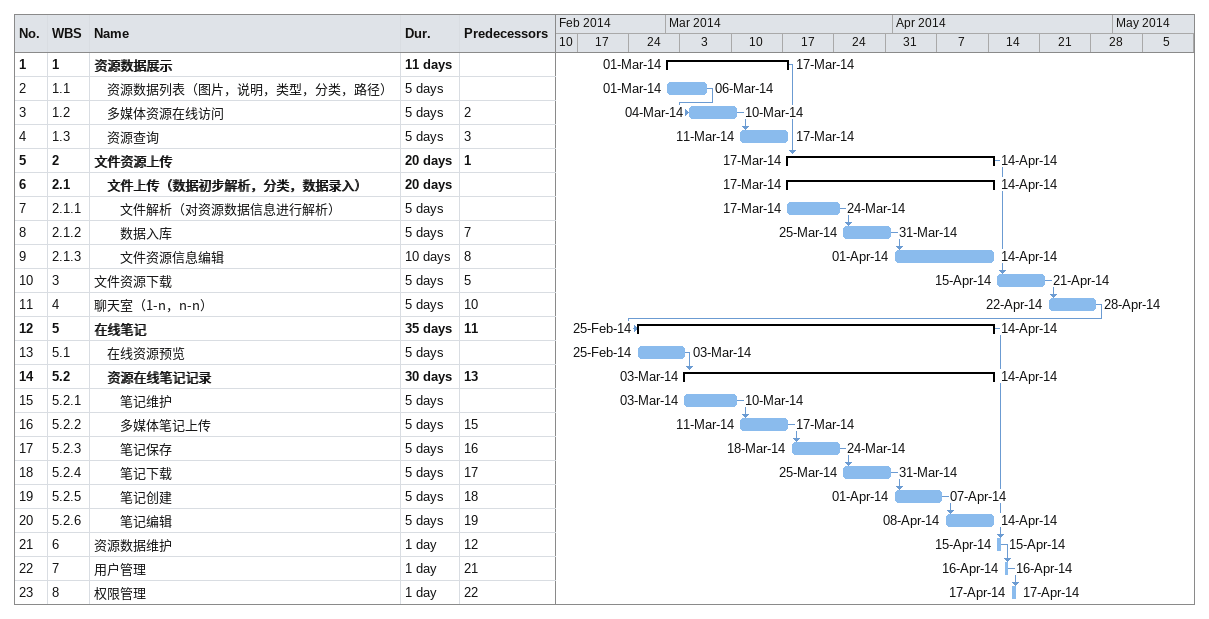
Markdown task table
| ID | WBS | Task | Duration | Start | Finish | Predecessors |
|---|---|---|---|---|---|---|
| 1 | 1 | **资源数据展示** | 11d | 2014-03-01 | 2014-03-17 |  |
| 2 | 1.1 | 资源数据列表（图片，说明，类型，分类，路径） | 5d | 2014-03-01 | 2014-03-06 |  |
| 3 | 1.2 | 多媒体资源在线访问 | 5d | 2014-03-04 | 2014-03-10 | 2 |
| 4 | 1.3 | 资源查询 | 5d | 2014-03-11 | 2014-03-17 | 3 |
| 5 | 2 | **文件资源上传** | 20d | 2014-03-17 | 2014-04-14 | 1 |
| 6 | 2.1 | **文件上传（数据初步解析，分类，数据录入）** | 20d | 2014-03-17 | 2014-04-14 |  |
| 7 | 2.1.1 | 文件解析（对资源数据信息进行解析） | 5d | 2014-03-17 | 2014-03-24 |  |
| 8 | 2.1.2 | 数据入库 | 5d | 2014-03-25 | 2014-03-31 | 7 |
| 9 | 2.1.3 | 文件资源信息编辑 | 10d | 2014-04-01 | 2014-04-14 | 8 |
| 10 | 3 | 文件资源下载 | 5d | 2014-04-15 | 2014-04-21 | 5 |
| 11 | 4 | 聊天室（1-n，n-n） | 5d | 2014-04-22 | 2014-04-28 | 10 |
| 12 | 5 | **在线笔记** | 35d | 2014-02-25 | 2014-04-14 | 11 |
| 13 | 5.1 | 在线资源预览 | 5d | 2014-02-25 | 2014-03-03 |  |
| 14 | 5.2 | **资源在线笔记记录** | 30d | 2014-03-03 | 2014-04-14 | 13 |
| 15 | 5.2.1 | 笔记维护 | 5d | 2014-03-03 | 2014-03-10 |  |
| 16 | 5.2.2 | 多媒体笔记上传 | 5d | 2014-03-11 | 2014-03-17 | 15 |
| 17 | 5.2.3 | 笔记保存 | 5d | 2014-03-18 | 2014-03-24 | 16 |
| 18 | 5.2.4 | 笔记下载 | 5d | 2014-03-25 | 2014-03-31 | 17 |
| 19 | 5.2.5 | 笔记创建 | 5d | 2014-04-01 | 2014-04-07 | 18 |
| 20 | 5.2.6 | 笔记编辑 | 5d | 2014-04-08 | 2014-04-14 | 19 |
| 21 | 6 | 资源数据维护 | 1d | 2014-04-15 | 2014-04-15 | 12 |
| 22 | 7 | 用户管理 | 1d | 2014-04-16 | 2014-04-16 | 21 |
| 23 | 8 | 权限管理 | 1d | 2014-04-17 | 2014-04-17 | 22 |
